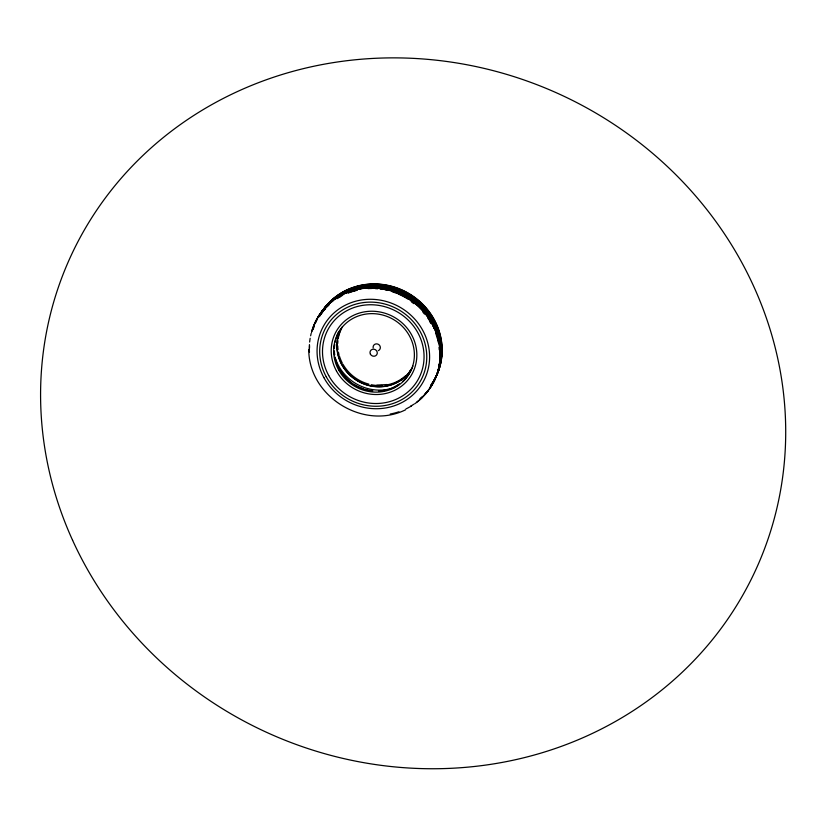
<?xml version="1.0" encoding="UTF-8"?>
<svg xmlns="http://www.w3.org/2000/svg" width="825" height="825" viewBox="0 0 825 825"><rect width="100%" height="100%" fill="white"/><g stroke="black" fill="none" stroke-linecap="round" stroke-linejoin="round"><path stroke-width="1.24" d="M405.539 409.819C363.402 430.629 308.333 396.289 308.767 349.222M376.819 385.172L386.935 384.543M373.178 347.892A3.671 3.465 31.1 0 1 375.726 343.963A3.671 3.465 31.1 0 1 380.098 346.294A3.671 3.465 31.1 0 1 378.314 350.625M398.578 384.739A41.064 38.734 31 0 1 394.144 387.265M384.378 390.493A41.064 38.734 31 0 1 382.109 390.864M371.652 390.906A41.064 38.734 31 0 1 369.322 390.565M367.012 390.081A41.064 38.734 31 0 1 364.733 389.472M363.619 389.132A41.064 38.734 31 0 1 354.998 385.254M351.079 382.645A41.064 38.734 31 0 1 342.695 374.395M341.302 372.488A41.064 38.734 31 0 1 339.446 369.517M338.889 368.497A41.064 38.734 31 0 1 335.486 359.875M334.486 354.802A41.064 38.734 31 0 1 334.238 352.223M334.259 347.129A41.064 38.734 31 0 1 334.527 344.572M337.291 334.826A41.064 38.734 31 0 1 339.013 331.413M409.035 373.9A40.868 38.548 31 0 1 402.476 381.511M399.506 383.862A40.868 38.548 31 0 1 385.574 390.06M384.326 390.318A40.868 38.548 31 0 1 378.603 390.998M372.817 390.854A40.868 38.548 31 0 1 364.774 389.307M363.66 388.967A40.868 38.548 31 0 1 339.611 369.445M339.054 368.435A40.868 38.548 31 0 1 335.094 357.349M334.672 354.802A40.868 38.548 31 0 1 334.373 350.965M334.383 348.428A40.868 38.548 31 0 1 334.713 344.623M335.156 342.117A40.868 38.548 31 0 1 335.754 339.663M336.126 338.467A40.868 38.548 31 0 1 339.817 330.443M412.892 365.96A40.868 38.548 31 0 1 410.324 371.745M411.634 368.569A40.446 38.208 31.1 0 1 409.448 371.59M405.137 376.118A40.446 38.208 31.1 0 1 387.162 384.852M382.078 385.492A40.446 38.208 31.1 0 1 371.188 384.708M368.93 384.172A40.446 38.208 31.1 0 1 342.911 364.186M342.293 363.062A40.446 38.208 31.1 0 1 339.364 355.905M339.023 354.678A40.446 38.208 31.1 0 1 338.446 352.203M338.033 349.676A40.446 38.208 31.1 0 1 337.734 345.881M337.755 343.375A40.446 38.208 31.1 0 1 337.93 340.859M338.281 338.353A40.446 38.208 31.1 0 1 339.127 334.692M339.488 333.496A40.446 38.208 31.1 0 1 342.509 326.618M410.438 370.631A40.528 38.27 31 0 1 357.142 380.469A40.528 38.27 31 0 1 341.261 328.67M410.603 370.755A40.724 38.455 31 0 1 357.617 380.975A40.724 38.455 31 0 1 340.508 329.722M395.103 387.286A44.715 42.23 31 0 1 389.101 389.08M387.874 389.328A44.715 42.23 31 0 1 335.022 357.204M311.52 332.114A66.351 62.587 31 0 1 410.85 300.434A66.351 62.587 31 0 1 414.728 403.796M411.541 405.89A66.351 62.587 31 0 1 405.983 408.901M398.918 411.778A66.351 62.587 31 0 1 390.246 414.037M309.457 352.192A66.351 62.587 31 0 1 309.354 349.645M309.334 348.387A66.351 62.587 31 0 1 309.447 344.592M309.653 342.066A66.351 62.587 31 0 1 310.159 338.271M310.633 335.785A66.351 62.587 31 0 1 311.2 333.331M428.35 390.431A66.309 62.556 31 0 1 425.164 394.34M422.555 397.083A66.309 62.556 31 0 1 416.893 402.012M413.81 404.229A66.309 62.556 31 0 1 410.582 406.251M309.519 348.129A66.309 62.556 31 0 1 309.571 345.613M311.706 331.867A66.309 62.556 31 0 1 400.63 294.257A66.309 62.556 31 0 1 430.506 387.358M312.489 330.072A66.227 62.483 31 0 1 409.097 298.176A66.227 62.483 31 0 1 420.1 398.96M318.801 316.047A66.196 62.463 31 0 1 409.819 298.32A66.196 62.463 31 0 1 429.505 388.482M428 390.493A66.196 62.463 31 0 1 424.731 394.319M422.07 397A66.196 62.463 31 0 1 420.224 398.681M312.675 329.825A66.196 62.463 31 0 1 314.315 325.071M315.294 322.73A66.196 62.463 31 0 1 316.955 319.316M313.252 329.041A66.082 62.37 31 0 1 314.449 325.473M315.377 323.122A66.082 62.37 31 0 1 316.955 319.677M318.12 317.45A66.082 62.37 31 0 1 408.004 296.175A66.082 62.37 31 0 1 431.3 385.543M318.625 316.779A65.99 62.288 31 0 1 409.499 296.216A65.99 62.288 31 0 1 430.227 386.832M319.368 315.769A65.845 62.174 31 0 1 408.932 294.556A65.845 62.174 31 0 1 432.125 383.635M319.801 315.202A65.763 62.102 31 0 1 410.376 294.69A65.763 62.102 31 0 1 431.011 385.028M319.976 314.964A65.722 62.071 31 0 1 410.499 294.463A65.722 62.071 31 0 1 431.124 384.749M322.967 311.376A65.577 61.865 31 0 1 325.421 308.509M327.154 306.683A65.577 61.865 31 0 1 328.948 304.951M336.93 298.743A65.577 61.865 31 0 1 340.199 296.763M348.274 292.968A65.577 61.865 31 0 1 356.947 290.328M411.953 302.146A65.577 61.865 31 0 1 413.933 303.662M422.905 312.18A65.577 61.865 31 0 1 424.504 314.067M429.526 321.1A65.577 61.865 31 0 1 430.784 323.194M319.275 316.697A65.464 61.762 31 0 1 325.184 308.643M337.518 297.959A65.464 61.762 31 0 1 339.673 296.618M348.841 292.184A65.464 61.762 31 0 1 354.987 290.173M396.093 292.442A65.464 61.762 31 0 1 399.537 293.865M409.344 299.217A65.464 61.762 31 0 1 411.386 300.62M432.908 325.555A65.464 61.762 31 0 1 434.455 328.866M322.967 311.324A65.433 61.741 31 0 1 328.814 304.776M340.942 295.752A65.433 61.741 31 0 1 343.179 294.556M346.624 292.927A65.433 61.741 31 0 1 355.152 289.946M358.906 289.049A65.433 61.741 31 0 1 361.267 288.606M369.734 287.75A65.433 61.741 31 0 1 373.405 287.729M380.696 288.276A65.433 61.741 31 0 1 387.998 289.637M392.741 290.978A65.433 61.741 31 0 1 411.52 300.382M414.511 302.62A65.433 61.741 31 0 1 416.439 304.208M420.09 307.56A65.433 61.741 31 0 1 423.462 311.128M427.319 315.944A65.433 61.741 31 0 1 429.412 318.986M431.908 323.173A65.433 61.741 31 0 1 434.569 328.618M435.497 330.866A65.433 61.741 31 0 1 436.332 333.145M439.797 351.574A65.433 61.741 31 0 1 439.828 354.111M320.028 315.686A65.319 61.648 31 0 1 321.358 313.603M322.781 311.561A65.319 61.648 31 0 1 325.102 308.602M331.196 302.342A65.319 61.648 31 0 1 333.104 300.713M339.302 296.309A65.319 61.648 31 0 1 341.488 295.02M424.658 311.293A65.319 61.648 31 0 1 426.216 313.201M431.083 320.286A65.319 61.648 31 0 1 432.29 322.379M437.095 333.486A65.319 61.648 31 0 1 438.116 336.93M328.969 304.25A65.227 61.566 31 0 1 332.63 300.867M336.6 297.773A65.227 61.566 31 0 1 339.776 295.67M344.18 293.184A65.227 61.566 31 0 1 371.879 286.368M374.313 286.368A65.227 61.566 31 0 1 439.292 339.869M439.746 342.385A65.227 61.566 31 0 1 440.344 347.48M440.519 351.285A65.227 61.566 31 0 1 440.375 356.307M440.148 358.813A65.227 61.566 31 0 1 439.818 361.309M439.374 363.794A65.227 61.566 31 0 1 438.838 366.248M320.44 313.851A65.876 62.195 31 0 1 409.932 295.484A65.876 62.195 31 0 1 432.011 383.903M323.843 310.148A65.113 61.483 31 0 1 328.659 304.394M346.985 291.349A65.113 61.483 31 0 1 350.512 289.864M363.897 286.337A65.113 61.483 31 0 1 366.3 286.028M394.041 288.884A65.113 61.483 31 0 1 396.361 289.678M406.488 294.308A65.113 61.483 31 0 1 408.623 295.546M412.727 298.238A65.113 61.483 31 0 1 415.697 300.465M418.553 302.858A65.113 61.483 31 0 1 420.368 304.528M424.607 308.932A65.113 61.483 31 0 1 426.195 310.808M431.176 317.79A65.113 61.483 31 0 1 432.424 319.873M327.979 305.075A65.082 61.452 31 0 1 331.485 301.548M346.005 291.668A65.082 61.452 31 0 1 349.48 290.111M361.69 286.512A65.082 61.452 31 0 1 365.248 285.945M373.735 285.409A65.082 61.452 31 0 1 376.159 285.46M380.985 285.821A65.082 61.452 31 0 1 383.419 286.141M385.853 286.543A65.082 61.452 31 0 1 388.266 287.038M390.658 287.626A65.082 61.452 31 0 1 393.02 288.296M394.185 288.657A65.082 61.452 31 0 1 409.798 295.958M413.861 298.733A65.082 61.452 31 0 1 415.831 300.238M417.749 301.806A65.082 61.452 31 0 1 420.502 304.291M429.969 315.501A65.082 61.452 31 0 1 432.537 319.626M437.92 331.743A65.082 61.452 31 0 1 438.931 335.177M439.508 337.559A65.082 61.452 31 0 1 440.014 340.065M321.688 313.459A65 61.39 31 0 1 324.442 309.344M325.957 307.364A65 61.39 31 0 1 327.566 305.456M345.273 291.679A65 61.39 31 0 1 348.697 290.06M411.139 296.062A65 61.39 31 0 1 414.171 298.176M416.14 299.681A65 61.39 31 0 1 418.048 301.249M423.39 306.323A65 61.39 31 0 1 425.03 308.127M434.528 322.224A65 61.39 31 0 1 436.064 325.504M323.895 310.128A64.969 61.359 31 0 1 327.742 305.219M329.423 303.373A64.969 61.359 31 0 1 331.176 301.61M339.983 294.608A64.969 61.359 31 0 1 343.221 292.648M345.438 291.452A64.969 61.359 31 0 1 348.862 289.843M356.091 287.224A64.969 61.359 31 0 1 359.813 286.254M363.402 285.543A64.969 61.359 31 0 1 366.981 285.037M375.457 284.656A64.969 61.359 31 0 1 377.871 284.749M381.49 285.058A64.969 61.359 31 0 1 383.914 285.378M386.337 285.78A64.969 61.359 31 0 1 388.75 286.275M398.124 289.111A64.969 61.359 31 0 1 404.9 292.132M407.076 293.298A64.969 61.359 31 0 1 414.305 297.938M416.264 299.444A64.969 61.359 31 0 1 418.182 301.022M423.514 306.096A64.969 61.359 31 0 1 425.153 307.89M428.979 312.675A64.969 61.359 31 0 1 431.052 315.697M433.537 319.853A64.969 61.359 31 0 1 436.177 325.267M440.622 340.467A64.969 61.359 31 0 1 440.973 342.994M441.354 348.067A64.969 61.359 31 0 1 441.396 350.594M339.271 297.175A65.546 61.834 31 0 1 342.602 295.34M348.439 292.731A65.546 61.834 31 0 1 357.112 290.101M367.991 288.585A65.546 61.834 31 0 1 371.662 288.482M375.313 288.595A65.546 61.834 31 0 1 377.747 288.781M380.191 289.049A65.546 61.834 31 0 1 382.645 289.42M385.079 289.874A65.546 61.834 31 0 1 387.502 290.421M392.257 291.761A65.546 61.834 31 0 1 395.752 292.988M398.062 293.927A65.546 61.834 31 0 1 407.983 299.114M411.067 301.177A65.546 61.834 31 0 1 414.067 303.425M427.618 317.769A65.546 61.834 31 0 1 430.897 322.946M435.528 332.846A65.546 61.834 31 0 1 437.343 338.601M437.632 339.756A65.546 61.834 31 0 1 438.199 342.251M439.013 347.335A65.546 61.834 31 0 1 439.261 349.903M370.363 354.1A3.712 3.496 31 0 0 376.674 354.843A3.712 3.496 31 0 0 373.89 349.181A3.712 3.496 31 0 0 370.363 354.1M72.6 540.292A376.685 351.079 24 0 0 714.295 637.312A376.685 351.079 24 0 0 452.533 62.308A376.685 351.079 24 0 0 72.6 540.292M338.652 369.951A40.951 38.62 30.9 0 0 408.519 374.963A40.951 38.62 30.9 0 0 374.921 313.737A40.951 38.62 30.9 0 0 338.652 369.951M336.466 370.972A43.467 40.982 30.9 0 0 410.613 376.334A43.467 40.982 30.9 0 0 374.993 311.345A43.467 40.982 30.9 0 0 336.466 370.972M328.69 375.488A51.542 48.592 30.9 0 0 416.625 382.016A51.542 48.592 30.9 0 0 374.509 304.889A51.542 48.592 30.9 0 0 328.69 375.488M326.205 376.685A54.347 51.233 30.9 0 0 418.914 383.625A54.347 51.233 30.9 0 0 374.571 302.28A54.347 51.233 30.9 0 0 326.205 376.685M323.885 377.613A57.121 53.852 30.9 0 0 421.327 384.966A57.121 53.852 30.9 0 0 374.767 299.444A57.121 53.852 30.9 0 0 323.885 377.613"/></g></svg>
